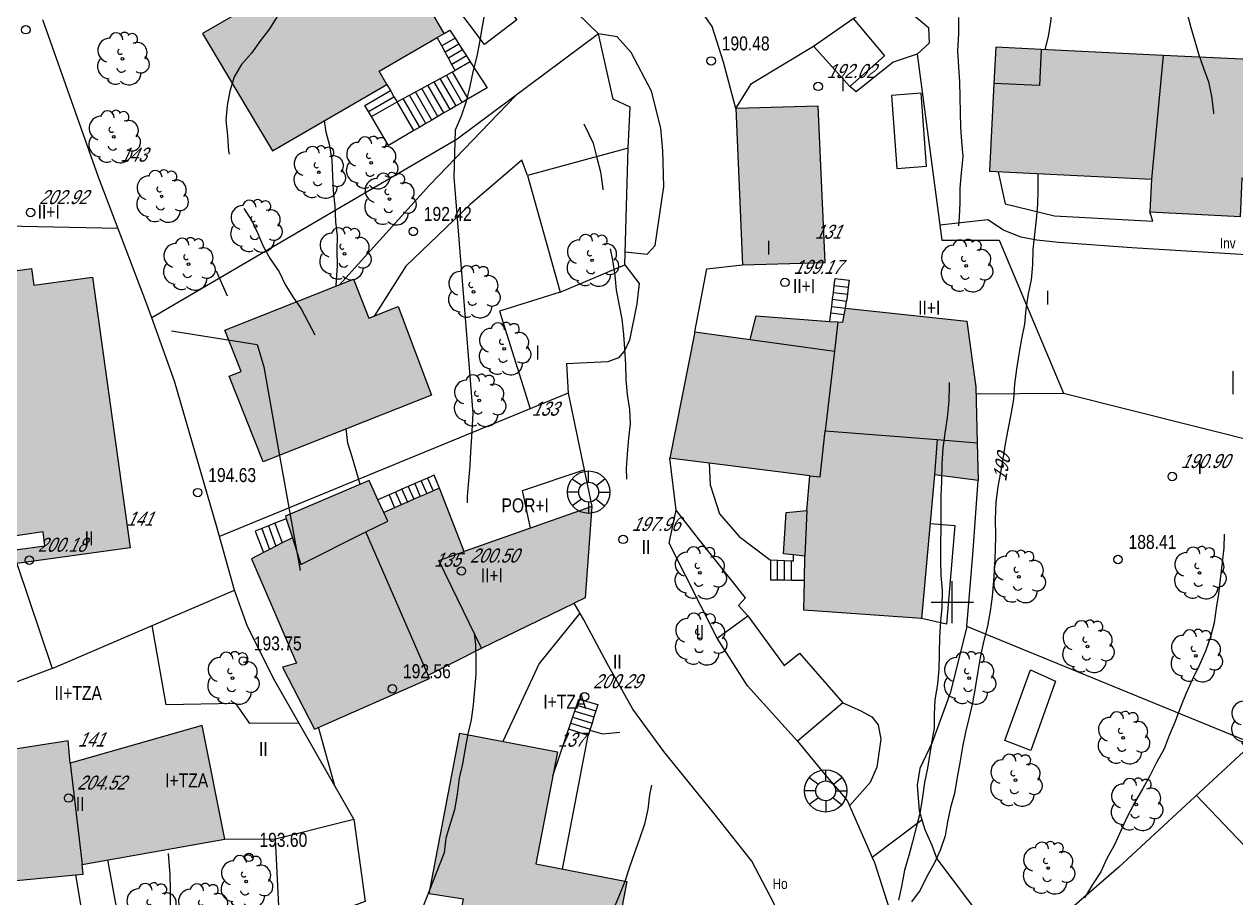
# Model space of a CAD drawing. Header units: metres. Extents: x 523256 to 524015, y 4669220 to 4669814.
# Drawn here: x 523333.8 to 523420.2, y 4669478.9 to 4669541.2 of the extents above; entities that cross this region are included whole.
import ezdxf
from ezdxf.enums import TextEntityAlignment as Align

# ---------------------------------------------------------------- set-up
doc = ezdxf.new("R2010")
doc.units = ezdxf.units.M
doc.header["$MEASUREMENT"] = 0
for name, color, linetype in [('031006 Cota terreno', 9, 'Continuous'), ('031007 Cota edificio', 7, 'Continuous'), ('032011 Curva cada 1 m', 40, 'Continuous'), ('032015 Curva cada 5 m', 34, 'Continuous'), ('033006 Texto cota terreno', 9, 'Continuous'), ('033007 Texto cota edificio', 9, 'Continuous'), ('033015 Texto curva maestra', 42, 'Continuous'), ('052001 Edificacion', 2, 'Continuous'), ('052004 Porche Tejavana', 7, 'Continuous'), ('052006 Division alturas', 9, 'Continuous'), ('052007 Medianera principal', 7, 'Continuous'), ('052016 Cobertizo', 7, 'Continuous'), ('052020 Edificacion alero', 2, 'Continuous'), ('052024 Horreo', 7, 'Continuous'), ('052027 Edificacion por pie_alero', 2, 'Continuous'), ('052028 Edificacion pie nuevo', 2, 'Continuous'), ('053000 Textos varios', 7, 'Continuous'), ('053006 Texto altura edificio', 7, 'Continuous'), ('053009 Texto altura edificio predominante', 7, 'Continuous'), ('063002 Texto portal', 7, 'Continuous'), ('072001 Borde aglomerado u hormigon', 7, 'Continuous'), ('072004 Bordillo Acera', 1, 'Continuous'), ('072013 Escaleras', 1, 'Continuous'), ('072027 Pavimento', 9, 'Continuous'), ('082001 Valla Alambrada', 7, 'ALAMBRADA'), ('082002 Muro Tapia', 6, 'Continuous'), ('082003 Puerta', 7, 'Continuous'), ('101001 Arbol', 3, 'Continuous'), ('102006 Seto', 3, 'SETO'), ('141001 Farola baculo', 7, 'Continuous'), ('990001 Sombreados', 7, 'Continuous'), ('992007 Cuadricula', 7, 'Continuous')]:
    doc.layers.add(name, color=color, linetype=linetype)
doc.styles.get("Standard").update_dxf_attribs({"font": 'arial.ttf'})
doc.linetypes.add('ALAMBRADA', pattern='A,3,[131,GEOGRAMA.SHX,S=0.5,R=0,X=0,Y=0],3', length=6)
doc.linetypes.add('SETO', pattern='A,0,-1.2,1,[135,GEOGRAMA.SHX,S=0.4,R=0,X=0.5,Y=-0.5],1', length=3.2)

# ---------------------------------------------------------------- blocks, each defined once
blk = doc.blocks.new('COTAP')
at = {"color": 0}
blk.add_circle((0, 0), 0.3, dxfattribs=at)
blk = doc.blocks.new('ARBOL')
at = {"color": 0}
blk.add_circle((0, 0), 0.0939, dxfattribs=at)
for centre, radius, start, end in [((-0.448, 1.368), 0.48, 359.28777, 173.60777), ((0.156, 1.551), 0.336, 23.15651, 160.46651), ((0.701, 1.409), 0.384, 301.57804, 139.32804), ((-0.902, 0.61), 0.852, 92.28, 254.58), ((1.05, 0.46), 0.708, 319.85562, 114.76562), ((-0.146, 0.514), 0.192, 119.14, 310.56), ((1.31, -0.398), 0.612, 235.52754, 62.02753), ((-0.89, -0.542), 0.888, 142.64, 266.54), ((-0.062, -0.614), 0.336, 189.64, 323.88), ((-0.482, -1.082), 0.72, 213.78, 295.32), ((0.478, -0.998), 0.852, 224.67, 0.24)]:
    blk.add_arc(centre, radius, start, end, dxfattribs=at)
blk = doc.blocks.new('FAROLAG')
at = {"color": 0}
for p, q in [((-1.169, 0.956), (-0.51, 0.49)), ((0, 0.71), (0, 1.51)), ((1.173, 0.95), (0.553, 0.446)), ((-0.71, 0), (-1.51, 0)), ((0.71, 0), (1.51, 0)), ((-1.173, -0.95), (-0.51, -0.48)), ((0, -0.71), (0, -1.51)), ((1.127, -1.005), (0.511, -0.493))]:
    blk.add_line(p, q, dxfattribs=at)
for radius in [1.51, 0.71]:
    blk.add_circle((0, 0), radius, dxfattribs=at)

msp = doc.modelspace()

# ---------------------------------------------------------------- hatches: boundary and pattern name
at = {"layer": '990001 Sombreados', "true_color": 0xafafaf}
for points in [[(523359.40849, 4669548.03038), (523358.62849, 4669547.57038), (523346.51849, 4669540.55038), (523347.63849, 4669538.68038), (523350.50849, 4669533.86038), (523351.50849, 4669532.18038), (523359.66849, 4669536.91038), (523359.10849, 4669537.87038), (523363.24849, 4669540.27038), (523363.74849, 4669540.56038), (523361.31849, 4669544.73038)], [(523406.34849, 4669539.42038), (523403.09849, 4669539.58038), (523402.96849, 4669537.00038), (523402.65849, 4669530.73038), (523414.21849, 4669530.16038), (523414.09849, 4669527.83038), (523420.54849, 4669527.51038), (523420.59849, 4669528.53038), (523420.67849, 4669530.27038), (523425.24849, 4669530.04038), (523427.93849, 4669529.91038), (523428.32849, 4669537.69038), (523425.45849, 4669537.83038), (523421.15849, 4669538.03038), (523421.19849, 4669538.69038), (523415.03849, 4669538.99038)], [(523385.02849, 4669524.05038), (523384.55849, 4669535.20038), (523390.43849, 4669535.37038), (523390.93849, 4669524.22038)], [(523330.28849, 4669504.31038), (523327.70849, 4669522.88038), (523334.31849, 4669523.80038), (523334.48849, 4669522.60038), (523338.66849, 4669523.18038), (523341.34849, 4669503.88038), (523333.27849, 4669502.76038), (523333.14849, 4669503.73038), (523335.26849, 4669504.03038), (523335.13849, 4669505.02038)], [(523362.85849, 4669514.77038), (523350.82849, 4669510.02038), (523348.41849, 4669516.11038), (523349.27849, 4669516.45038), (523348.10849, 4669519.41038), (523357.28849, 4669523.04038), (523358.38849, 4669520.25038), (523360.47849, 4669521.08038)], [(523390.93849, 4669512.22038), (523391.58849, 4669517.90038), (523391.82849, 4669519.99038), (523391.25849, 4669520.03038), (523386.00849, 4669520.43038), (523385.56849, 4669518.73038), (523381.63849, 4669519.28038), (523379.84849, 4669510.27038), (523380.37849, 4669510.21038), (523382.64849, 4669509.92038), (523389.83849, 4669509.02038), (523390.56849, 4669508.95038)], [(523390.93849, 4669512.22038), (523391.58849, 4669517.90038), (523391.82849, 4669519.99038), (523392.17849, 4669519.96038), (523392.28849, 4669520.49038), (523392.38849, 4669520.98038), (523401.03849, 4669520.04038), (523401.52849, 4669516.38038), (523401.66849, 4669515.36038), (523401.77849, 4669511.37038), (523398.92849, 4669511.60038)], [(523390.93849, 4669512.22038), (523398.92849, 4669511.60038), (523401.77849, 4669511.37038), (523401.84849, 4669508.68038), (523398.73849, 4669509.08038), (523397.80849, 4669498.85038), (523389.41849, 4669499.43038), (523389.45849, 4669501.58038), (523389.48849, 4669503.29038), (523388.63849, 4669503.38038), (523387.96849, 4669503.45038), (523388.13849, 4669506.40038), (523389.62849, 4669506.54038), (523389.83849, 4669509.02038), (523390.56849, 4669508.95038)], [(523373.01849, 4669499.94038), (523373.79849, 4669500.32038), (523374.28849, 4669506.83038), (523365.16849, 4669503.62038), (523363.41849, 4669508.14038), (523362.96849, 4669507.94038), (523362.50849, 4669507.74038), (523362.04849, 4669507.54038), (523361.58849, 4669507.34038), (523361.12849, 4669507.14038), (523360.67849, 4669506.94038), (523360.21849, 4669506.74038), (523359.43849, 4669506.40038), (523359.02849, 4669507.31038), (523358.39849, 4669508.68038), (523352.43849, 4669506.14038), (523352.48849, 4669505.96038), (523352.92849, 4669504.60038), (523352.19849, 4669504.23038), (523351.74849, 4669504.00038), (523351.29849, 4669503.77038), (523350.85849, 4669503.54038), (523350.00849, 4669503.10038), (523353.22849, 4669495.66038), (523352.20849, 4669495.38038), (523354.50849, 4669490.96038), (523362.70849, 4669494.56038), (523362.59849, 4669494.81038), (523366.40849, 4669496.73038)], [(523322.86849, 4669494.13038), (523330.07849, 4669494.88038), (523331.99849, 4669495.08038), (523332.07849, 4669493.87038), (523332.36849, 4669489.40038), (523336.92849, 4669490.11038), (523337.06849, 4669488.52038), (523346.48849, 4669491.22038), (523348.10849, 4669483.11038), (523337.93849, 4669481.30038), (523337.99849, 4669480.61038), (523337.44849, 4669480.56038), (523330.25849, 4669479.88038), (523326.43849, 4669479.33038), (523324.37849, 4669479.04038), (523323.87849, 4669482.07038), (523323.49849, 4669484.34038), (523323.50849, 4669484.88038), (523323.43849, 4669484.87038), (523322.84849, 4669494.13038)], [(523362.67849, 4669479.21038), (523364.87849, 4669490.67038), (523371.82849, 4669489.33038), (523370.28849, 4669481.34038), (523376.78849, 4669480.08038), (523374.65849, 4669469.09038), (523365.68849, 4669470.82038), (523366.23849, 4669473.67038), (523364.19849, 4669474.06038), (523365.11849, 4669478.82038)]]:
    msp.add_hatch(color=253, dxfattribs=at).paths.add_polyline_path(points, flags=0)

# ---------------------------------------------------------------- linework, layer by layer
at = {"layer": '032011 Curva cada 1 m'}
for points, elevation in [([(523353.77, 4669552.32), (523354.07, 4669551.85), (523354.48, 4669550.88), (523354.75, 4669549.85), (523355.13, 4669548.91), (523355.43, 4669547.93), (523355.36, 4669546.88), (523354.99, 4669545.89), (523354.5, 4669545), (523353.89, 4669544.09), (523353.15, 4669543.37), (523352.45, 4669542.57), (523351.84, 4669541.76), (523351.28, 4669540.89), (523350.64, 4669540.06), (523350, 4669539.16), (523349.3, 4669538.35), (523348.77, 4669537.46), (523348.47, 4669536.44), (523348.27, 4669535.42), (523348.18, 4669534.38), (523348.29, 4669533.27), (523348.36, 4669532.17), (523348.41, 4669531.95)], 193), ([(523366.66, 4669542.09), (523366.47, 4669541.06), (523366.26, 4669539.94), (523366.07, 4669538.94), (523365.79, 4669537.82), (523365.59, 4669536.8), (523365.32, 4669535.7), (523364.96, 4669534.65), (523364.53, 4669533.67), (523364.43, 4669530.32), (523365.79, 4669513.45), (523365.69, 4669511.8), (523365.64, 4669510.72), (523365.58, 4669509.72), (523365.48, 4669508.65), (523365.4, 4669507.55), (523365.4, 4669507.1)], 192), ([(523416.75, 4669541.97), (523417.01, 4669540.98), (523417.29, 4669540), (523417.58, 4669539.03), (523417.92, 4669538.08), (523418.27, 4669537.1), (523418.5, 4669536.08), (523418.64, 4669534.92), (523418.64, 4669534.82)], 188), ([(523400.45, 4669541.7), (523400.44, 4669540.52), (523400.38, 4669539.31), (523400.43, 4669538.16), (523400.51, 4669537.1), (523400.54, 4669536.01), (523400.56, 4669534.92), (523400.59, 4669533.87), (523400.65, 4669532.86), (523400.75, 4669531.78), (523400.63, 4669530.6), (523400.53, 4669529.52), (523400.53, 4669528.47), (523400.49, 4669527.47), (523400.45, 4669526.85)], 189), ([(523373.72, 4669534.11), (523374.38, 4669532.74), (523374.63, 4669531.68), (523374.91, 4669530.69), (523375.05, 4669529.68), (523375.07, 4669529.41)], 191), ([(523349.46, 4669528.07), (523350, 4669527.25), (523350.44, 4669526.35), (523350.84, 4669525.4), (523351.33, 4669524.49), (523351.97, 4669523.57), (523352.41, 4669522.65), (523352.95, 4669521.78), (523353.54, 4669520.93), (523354.53, 4669519.07)], 193), ([(523375.6, 4669525.19), (523375.75, 4669524.4), (523375.92, 4669523.3), (523376.03, 4669522.25), (523376.23, 4669521.17), (523376.42, 4669520.19), (523376.54, 4669519.09), (523376.61, 4669518.06), (523376.68, 4669516.94), (523376.72, 4669515.86), (523376.81, 4669514.81), (523376.97, 4669513.75), (523377.01, 4669512.73), (523376.89, 4669511.69), (523376.81, 4669510.56), (523376.74, 4669509.56), (523376.76, 4669508.77)], 191), ([(523347.49, 4669523.64), (523348.26, 4669521.86)], 194), ([(523344.3, 4669519.36), (523350.4, 4669518.37), (523350.88, 4669516.79), (523351.86, 4669511.24), (523353.48, 4669502.26)], 194), ([(523420.02, 4669516.47), (523420.02, 4669516.04), (523420, 4669514.88), (523420, 4669514.84)], 188), ([(523399.77, 4669515.67), (523399.77, 4669515.46), (523399.74, 4669514.34), (523399.64, 4669513.16), (523399.47, 4669512.06), (523399.32, 4669510.99), (523399.26, 4669509.86), (523399.22, 4669508.62), (523399.17, 4669507.57), (523399.17, 4669506.48), (523399.18, 4669505.35), (523399.16, 4669504.14), (523399.15, 4669502.93), (523399.19, 4669501.91), (523399.27, 4669500.83), (523399.26, 4669499.62), (523399.16, 4669498.62), (523399.08, 4669497.5), (523399.06, 4669496.35), (523399.04, 4669495.22), (523398.95, 4669494.19), (523398.76, 4669493.02), (523398.71, 4669492.02), (523398.7, 4669491.02), (523398.56, 4669490.27), (523398.22, 4669488.17), (523398.02, 4669487.15), (523397.85, 4669485.97), (523397.68, 4669484.95), (523397.41, 4669483.93), (523397.15, 4669482.91), (523396.9, 4669481.94), (523396.6, 4669480.9), (523396.38, 4669479.74), (523396.15, 4669478.75)], 189), ([(523419.4, 4669504.85), (523419.37, 4669503.87), (523419.25, 4669502.84), (523419.1, 4669501.64), (523418.98, 4669500.59), (523418.83, 4669499.58), (523418.67, 4669498.53), (523418.41, 4669497.53), (523418.06, 4669496.51), (523417.63, 4669495.54), (523417.12, 4669494.48), (523416.68, 4669493.53), (523416.27, 4669492.52), (523415.89, 4669491.5), (523415.47, 4669490.49), (523415.11, 4669489.55), (523414.57, 4669488.58), (523414.09, 4669487.62), (523413.6, 4669486.71), (523412.99, 4669485.71), (523412.48, 4669484.69), (523411.99, 4669483.66), (523411.58, 4669482.71), (523411.03, 4669481.73), (523410.59, 4669480.78), (523410, 4669479.87), (523409.43, 4669478.93)], 188), ([(523365.89, 4669497.82), (523365.99, 4669496.97), (523366.01, 4669495.86), (523366.01, 4669494.84), (523365.92, 4669493.79), (523365.83, 4669492.69), (523365.68, 4669491.62), (523365.44, 4669490.62), (523365.26, 4669489.58), (523365.05, 4669488.48), (523364.82, 4669487.45), (523364.67, 4669486.31), (523364.5, 4669485.2), (523364.17, 4669484.19), (523363.88, 4669483.17), (523363.76, 4669482.14), (523361.87, 4669477.36)], 192), ([(523378.54, 4669486.97), (523378.41, 4669486.26), (523378.28, 4669485.24), (523378.04, 4669484.17), (523377.68, 4669483.13), (523377.33, 4669482.13), (523376.98, 4669481.12), (523376.64, 4669480.1), (523376.24, 4669479.1), (523375.83, 4669478.11), (523375.37, 4669477.12), (523374.76, 4669476.24), (523374.12, 4669475.4), (523373.53, 4669474.55), (523372.99, 4669473.69), (523372.25, 4669472.86), (523371.48, 4669472.21), (523368.16, 4669469.53)], 191), ([(523344.07, 4669482.08), (523344.19, 4669480.58), (523344.2, 4669479.47), (523344.2, 4669478.41), (523344.19, 4669477.38), (523344.13, 4669476.36), (523344.03, 4669475.26), (523343.92, 4669474.26), (523343.85, 4669473.16), (523343.76, 4669472), (523343.69, 4669470.95), (523343.57, 4669469.93), (523343.43, 4669468.75), (523343.34, 4669467.71), (523343.27, 4669466.64), (523343.17, 4669465.63), (523343.06, 4669464.61), (523343.02, 4669463.51), (523342.22, 4669458.15)], 194)]:
    msp.add_lwpolyline(points, dxfattribs=dict(at, elevation=elevation))
at = {"layer": '032015 Curva cada 5 m'}
for points, elevation in [([(523407.68849, 4669546.76038), (523407.50849, 4669545.66038), (523407.30849, 4669544.56038), (523407.18849, 4669543.50038), (523407.08849, 4669542.38038), (523406.99849, 4669541.38038), (523406.82849, 4669540.34038), (523406.58849, 4669539.41038)], 190), ([(523356.05849, 4669522.56038), (523356.07849, 4669522.96038), (523356.13849, 4669523.98038), (523356.12849, 4669525.05038), (523356.13849, 4669526.13038), (523356.01849, 4669527.13038), (523355.96849, 4669528.24038), (523355.84849, 4669529.34038), (523355.79849, 4669530.38038), (523355.76849, 4669531.52038), (523355.59849, 4669532.54038), (523355.32849, 4669533.51038), (523355.20849, 4669534.32038)], 195), ([(523406.09849, 4669530.56038), (523406.09849, 4669530.45038), (523406.08849, 4669529.35038), (523406.07849, 4669528.35038), (523405.97849, 4669527.30038), (523405.85849, 4669526.23038), (523405.74849, 4669525.15038), (523405.72849, 4669524.05038), (523405.61849, 4669522.98038), (523405.40849, 4669521.99038), (523405.24849, 4669520.91038), (523405.14849, 4669519.83038), (523404.92849, 4669518.79038), (523404.74849, 4669517.69038), (523404.58849, 4669516.62038), (523404.43849, 4669515.55038), (523404.36849, 4669514.46038), (523404.17849, 4669513.39038), (523403.95849, 4669512.29038), (523403.75849, 4669511.30038), (523403.60849, 4669510.23038), (523403.43849, 4669509.25038), (523403.23849, 4669508.26038), (523403.09849, 4669507.13038), (523403.05849, 4669505.91038), (523403.06849, 4669504.77038), (523403.04849, 4669503.75038), (523403.01849, 4669502.59038), (523402.94849, 4669501.53038), (523402.84849, 4669500.40038), (523402.70849, 4669499.37038), (523402.50849, 4669498.30038), (523402.22849, 4669497.18038), (523401.98849, 4669496.07038), (523401.81849, 4669495.06038), (523401.63849, 4669493.91038), (523401.43849, 4669492.83038), (523401.19849, 4669491.81038), (523400.93849, 4669490.73038), (523400.72849, 4669489.69038), (523400.52849, 4669488.54038), (523400.34849, 4669487.54038), (523400.14849, 4669486.37038), (523399.87849, 4669485.37038), (523399.65849, 4669484.35038), (523399.47849, 4669483.35038), (523399.15849, 4669482.37038), (523398.72849, 4669481.42038), (523398.16849, 4669480.40038), (523397.69849, 4669479.47038), (523397.08849, 4669478.63038)], 190), ([(523357.74849, 4669508.40038), (523357.47849, 4669509.39038), (523357.17849, 4669510.37038), (523356.86849, 4669511.34038), (523356.75849, 4669512.36038)], 195), ([(523355.95849, 4669486.92038), (523354.79849, 4669491.09038)], 195)]:
    msp.add_lwpolyline(points, dxfattribs=dict(at, elevation=elevation))
at = {"layer": '052001 Edificacion', "flags": 128}
for points in [[(523384.55849, 4669535.20038), (523385.02849, 4669524.05038)], [(523381.63849, 4669519.28038), (523379.84849, 4669510.27038)]]:
    msp.add_lwpolyline(points, dxfattribs=at)
at = {"layer": '052004 Porche Tejavana', "flags": 128}
msp.add_lwpolyline([(523366.69849, 4669544.50038), (523368.93849, 4669541.53038), (523366.61849, 4669539.78038), (523364.37849, 4669542.76038), (523366.69849, 4669544.50038)], dxfattribs=at)
at = {"layer": '052006 Division alturas', "flags": 128}
for points in [[(523406.34849, 4669539.42038), (523406.21849, 4669536.84038), (523402.96849, 4669537.00038)], [(523415.03849, 4669538.99038), (523414.21849, 4669530.16038)], [(523385.56849, 4669518.73038), (523391.58849, 4669517.90038)], [(523398.92849, 4669511.60038), (523398.73849, 4669509.08038)], [(523358.16849, 4669505.01038), (523359.72849, 4669505.78038), (523359.43849, 4669506.40038)], [(523389.62849, 4669506.54038), (523389.48849, 4669503.29038)], [(523352.92849, 4669504.60038), (523353.52849, 4669502.70038), (523358.16849, 4669505.01038)], [(523362.59849, 4669494.81038), (523358.16849, 4669505.01038)], [(523366.40849, 4669496.73038), (523363.36849, 4669502.98038), (523365.16849, 4669503.62038)], [(523337.06849, 4669488.52038), (523337.93849, 4669481.30038)]]:
    msp.add_lwpolyline(points, dxfattribs=at)
at = {"layer": '052007 Medianera principal', "flags": 128}
for points in [[(523391.82849, 4669519.99038), (523391.58849, 4669517.90038), (523390.93849, 4669512.22038)], [(523389.83849, 4669509.02038), (523390.56849, 4669508.95038), (523390.93849, 4669512.22038)], [(523390.93849, 4669512.22038), (523398.92849, 4669511.60038), (523401.77849, 4669511.37038)]]:
    msp.add_lwpolyline(points, dxfattribs=at)
at = {"layer": '052016 Cobertizo', "flags": 128}
for points in [[(523392.92849, 4669541.63038), (523395.16849, 4669538.96038), (523392.67849, 4669536.78038), (523390.10849, 4669539.66038), (523392.92849, 4669541.63038)], [(523395.66849, 4669536.14038), (523396.04849, 4669530.94038), (523398.14849, 4669531.09038), (523397.76849, 4669536.29038), (523395.66849, 4669536.14038)], [(523376.63849, 4669524.06038), (523376.88849, 4669532.37038), (523369.68849, 4669530.42038), (523372.01849, 4669522.10038), (523376.63849, 4669524.06038)], [(523369.89849, 4669505.29038), (523369.34849, 4669507.96038), (523373.73849, 4669509.45038), (523374.28849, 4669506.83038)], [(523333.27849, 4669502.76038), (523335.79849, 4669495.27038), (523332.07849, 4669493.87038)], [(523383.21849, 4669497.45038), (523385.41849, 4669499.04038), (523387.99849, 4669495.50038), (523389.09849, 4669496.38038), (523392.18849, 4669492.82038), (523388.94849, 4669490.10038), (523385.37849, 4669494.03038), (523383.21849, 4669497.45038)], [(523352.05849, 4669476.42038), (523351.70849, 4669483.14038), (523357.31849, 4669484.54038), (523358.10849, 4669478.66038), (523352.05849, 4669476.42038)], [(523337.44849, 4669480.56038), (523338.37849, 4669475.05038), (523323.54849, 4669470.75038)]]:
    msp.add_lwpolyline(points, dxfattribs=at)
at = {"layer": '052020 Edificacion alero', "flags": 128}
for points in [[(523330.28849, 4669504.31038), (523327.70849, 4669522.88038), (523334.31849, 4669523.80038), (523334.48849, 4669522.60038), (523338.66849, 4669523.18038), (523341.34849, 4669503.88038), (523333.27849, 4669502.76038), (523333.14849, 4669503.73038), (523335.26849, 4669504.03038), (523335.13849, 4669505.02038), (523330.28849, 4669504.31038)], [(523362.85849, 4669514.77038), (523350.82849, 4669510.02038), (523348.41849, 4669516.11038), (523349.27849, 4669516.45038), (523348.10849, 4669519.41038), (523357.28849, 4669523.04038), (523358.38849, 4669520.25038), (523360.47849, 4669521.08038), (523362.85849, 4669514.77038)]]:
    msp.add_lwpolyline(points, dxfattribs=at)
at = {"layer": '052024 Horreo', "flags": 128}
msp.add_lwpolyline([(523407.35849, 4669494.38038), (523405.60849, 4669489.42038), (523403.74849, 4669490.14038), (523405.56849, 4669495.17038), (523407.35849, 4669494.38038)], dxfattribs=at)
at = {"layer": '052027 Edificacion por pie_alero', "flags": 128}
for points in [[(523359.40849, 4669548.03038), (523358.62849, 4669547.57038), (523346.51849, 4669540.55038), (523347.63849, 4669538.68038), (523350.50849, 4669533.86038), (523351.50849, 4669532.18038), (523359.66849, 4669536.91038), (523359.10849, 4669537.87038), (523363.24849, 4669540.27038), (523363.74849, 4669540.56038), (523361.31849, 4669544.73038), (523359.40849, 4669548.03038)], [(523406.34849, 4669539.42038), (523403.09849, 4669539.58038), (523402.96849, 4669537.00038), (523402.65849, 4669530.73038), (523414.21849, 4669530.16038), (523414.09849, 4669527.83038), (523420.54849, 4669527.51038), (523420.59849, 4669528.53038), (523420.67849, 4669530.27038), (523425.24849, 4669530.04038), (523427.93849, 4669529.91038), (523428.32849, 4669537.69038), (523425.45849, 4669537.83038), (523421.15849, 4669538.03038), (523421.19849, 4669538.69038), (523415.03849, 4669538.99038), (523406.34849, 4669539.42038)], [(523385.02849, 4669524.05038), (523390.93849, 4669524.22038), (523390.43849, 4669535.37038), (523384.55849, 4669535.20038)], [(523381.63849, 4669519.28038), (523385.56849, 4669518.73038), (523386.00849, 4669520.43038), (523391.25849, 4669520.03038), (523391.82849, 4669519.99038)], [(523391.82849, 4669519.99038), (523392.17849, 4669519.96038), (523392.28849, 4669520.49038), (523392.38849, 4669520.98038), (523401.03849, 4669520.04038), (523401.52849, 4669516.38038), (523401.66849, 4669515.36038), (523401.77849, 4669511.37038)], [(523401.77849, 4669511.37038), (523401.84849, 4669508.68038), (523398.73849, 4669509.08038), (523397.80849, 4669498.85038), (523389.41849, 4669499.43038), (523389.45849, 4669501.58038), (523389.48849, 4669503.29038), (523388.63849, 4669503.38038), (523387.96849, 4669503.45038), (523388.13849, 4669506.40038), (523389.62849, 4669506.54038), (523389.83849, 4669509.02038)], [(523389.83849, 4669509.02038), (523382.64849, 4669509.92038), (523380.37849, 4669510.21038), (523379.84849, 4669510.27038)], [(523374.28849, 4669506.83038), (523365.16849, 4669503.62038), (523363.41849, 4669508.14038), (523362.96849, 4669507.94038), (523362.50849, 4669507.74038), (523362.04849, 4669507.54038), (523361.58849, 4669507.34038), (523361.12849, 4669507.14038), (523360.67849, 4669506.94038), (523360.21849, 4669506.74038), (523359.43849, 4669506.40038), (523359.02849, 4669507.31038), (523358.39849, 4669508.68038), (523352.43849, 4669506.14038), (523352.48849, 4669505.96038), (523352.92849, 4669504.60038), (523352.19849, 4669504.23038), (523351.74849, 4669504.00038), (523351.29849, 4669503.77038), (523350.85849, 4669503.54038), (523350.00849, 4669503.10038), (523353.22849, 4669495.66038), (523352.20849, 4669495.38038), (523354.50849, 4669490.96038), (523362.70849, 4669494.56038), (523362.59849, 4669494.81038), (523366.40849, 4669496.73038), (523373.01849, 4669499.94038)], [(523324.37849, 4669479.04038), (523326.43849, 4669479.33038), (523330.25849, 4669479.88038), (523337.44849, 4669480.56038), (523337.99849, 4669480.61038), (523337.93849, 4669481.30038), (523348.10849, 4669483.11038), (523346.48849, 4669491.22038), (523337.06849, 4669488.52038), (523336.92849, 4669490.11038), (523332.36849, 4669489.40038), (523332.07849, 4669493.87038), (523331.99849, 4669495.08038), (523330.07849, 4669494.88038), (523322.86849, 4669494.13038)], [(523362.67849, 4669479.21038), (523364.87849, 4669490.67038), (523371.82849, 4669489.33038), (523370.28849, 4669481.34038), (523376.78849, 4669480.08038), (523374.65849, 4669469.09038), (523365.68849, 4669470.82038), (523366.23849, 4669473.67038), (523364.19849, 4669474.06038), (523365.11849, 4669478.82038), (523362.67849, 4669479.21038)]]:
    msp.add_lwpolyline(points, dxfattribs=at)
at = {"layer": '052028 Edificacion pie nuevo', "flags": 128}
msp.add_lwpolyline([(523374.28849, 4669506.83038), (523373.79849, 4669500.32038), (523373.01849, 4669499.94038)], dxfattribs=at)
at = {"layer": '072001 Borde aglomerado u hormigon', "flags": 128}
for points in [[(523384.55849, 4669535.20038), (523383.66849, 4669538.51038), (523382.86849, 4669541.06038), (523381.75849, 4669542.64038), (523381.31246, 4669543.07445)], [(523376.66849, 4669524.98038), (523378.23849, 4669524.81038), (523378.79849, 4669525.45038), (523379.42849, 4669529.65038), (523379.34849, 4669532.19038), (523379.19849, 4669533.80038), (523378.53849, 4669536.45038), (523377.09849, 4669539.20038), (523376.08849, 4669540.31038), (523374.76849, 4669540.54038)]]:
    msp.add_lwpolyline(points, dxfattribs=at)
at = {"layer": '072004 Bordillo Acera', "flags": 128}
msp.add_lwpolyline([(523382.64849, 4669509.92038), (523382.72849, 4669508.38038), (523383.39849, 4669506.31038), (523384.79849, 4669504.70038), (523387.02849, 4669502.99038)], dxfattribs=at)
at = {"layer": '072013 Escaleras', "flags": 128}
for points in [[(523363.57849, 4669539.67038), (523363.24849, 4669540.27038)], [(523364.52849, 4669540.22038), (523363.57849, 4669539.67038)], [(523363.74849, 4669540.56038), (523364.15849, 4669540.80038), (523364.52849, 4669540.22038)], [(523364.52849, 4669540.22038), (523364.79849, 4669539.80038)], [(523363.81849, 4669539.23038), (523363.57849, 4669539.67038)], [(523364.79849, 4669539.80038), (523363.81849, 4669539.23038)], [(523364.05849, 4669538.79038), (523363.81849, 4669539.23038)], [(523365.06849, 4669539.38038), (523364.05849, 4669538.79038)], [(523364.79849, 4669539.80038), (523365.06849, 4669539.38038)], [(523365.06849, 4669539.38038), (523365.33849, 4669538.96038)], [(523364.29849, 4669538.35038), (523364.05849, 4669538.79038)], [(523365.33849, 4669538.96038), (523364.29849, 4669538.35038)], [(523364.53849, 4669537.92038), (523364.29849, 4669538.35038)], [(523365.60849, 4669538.54038), (523364.53849, 4669537.92038)], [(523365.33849, 4669538.96038), (523365.60849, 4669538.54038)], [(523365.60849, 4669538.54038), (523366.80849, 4669536.67038), (523365.46849, 4669535.89038)], [(523363.46849, 4669537.34038), (523363.90849, 4669537.58038)], [(523363.90849, 4669537.58038), (523364.34849, 4669537.82038)], [(523365.03849, 4669535.64038), (523363.90849, 4669537.58038)], [(523364.34849, 4669537.82038), (523364.53849, 4669537.92038)], [(523365.46849, 4669535.89038), (523364.34849, 4669537.82038)], [(523359.66849, 4669536.91038), (523359.91849, 4669536.48038)], [(523361.70849, 4669536.40038), (523362.14849, 4669536.64038)], [(523362.14849, 4669536.64038), (523362.58849, 4669536.87038)], [(523363.30849, 4669534.63038), (523362.14849, 4669536.64038)], [(523362.58849, 4669536.87038), (523363.02849, 4669537.11038)], [(523363.73849, 4669534.89038), (523362.58849, 4669536.87038)], [(523363.02849, 4669537.11038), (523363.46849, 4669537.34038)], [(523364.16849, 4669535.14038), (523363.02849, 4669537.11038)], [(523364.60849, 4669535.39038), (523363.46849, 4669537.34038)], [(523358.34849, 4669534.99038), (523358.08849, 4669535.42038), (523359.91849, 4669536.48038)], [(523358.34849, 4669534.99038), (523360.16849, 4669536.05038)], [(523358.55849, 4669534.63038), (523360.38849, 4669535.69038)], [(523359.91849, 4669536.48038), (523360.16849, 4669536.05038)], [(523360.16849, 4669536.05038), (523360.38849, 4669535.69038)], [(523360.38849, 4669535.69038), (523360.82849, 4669535.93038)], [(523361.57849, 4669533.63038), (523360.38849, 4669535.69038)], [(523360.82849, 4669535.93038), (523361.26849, 4669536.16038)], [(523362.00849, 4669533.88038), (523360.82849, 4669535.93038)], [(523361.26849, 4669536.16038), (523361.70849, 4669536.40038)], [(523362.44849, 4669534.13038), (523361.26849, 4669536.16038)], [(523362.87849, 4669534.38038), (523361.70849, 4669536.40038)], [(523365.46849, 4669535.89038), (523365.03849, 4669535.64038)], [(523358.55849, 4669534.63038), (523358.34849, 4669534.99038)], [(523363.73849, 4669534.89038), (523363.30849, 4669534.63038)], [(523364.16849, 4669535.14038), (523363.73849, 4669534.89038)], [(523364.60849, 4669535.39038), (523364.16849, 4669535.14038)], [(523365.03849, 4669535.64038), (523364.60849, 4669535.39038)], [(523361.57849, 4669533.63038), (523359.77849, 4669532.58038), (523358.55849, 4669534.63038)], [(523362.44849, 4669534.13038), (523362.00849, 4669533.88038)], [(523362.87849, 4669534.38038), (523362.44849, 4669534.13038)], [(523363.30849, 4669534.63038), (523362.87849, 4669534.38038)], [(523362.00849, 4669533.88038), (523361.57849, 4669533.63038)], [(523391.57849, 4669522.59038), (523391.64849, 4669523.09038), (523392.63849, 4669522.96038), (523392.57849, 4669522.47038)], [(523391.45849, 4669521.60038), (523391.51849, 4669522.09038)], [(523391.51849, 4669522.09038), (523391.57849, 4669522.59038)], [(523391.51849, 4669522.09038), (523392.51849, 4669521.97038)], [(523391.57849, 4669522.59038), (523392.57849, 4669522.47038)], [(523392.51849, 4669521.97038), (523392.44849, 4669521.47038)], [(523392.57849, 4669522.47038), (523392.51849, 4669521.97038)], [(523391.32849, 4669520.61038), (523391.39849, 4669521.10038)], [(523391.39849, 4669521.10038), (523391.45849, 4669521.60038)], [(523391.39849, 4669521.10038), (523392.38849, 4669520.98038), (523392.44849, 4669521.47038)], [(523391.45849, 4669521.60038), (523392.44849, 4669521.47038)], [(523391.25849, 4669520.03038), (523391.32849, 4669520.61038)], [(523392.28849, 4669520.49038), (523391.32849, 4669520.61038)], [(523363.41849, 4669508.14038), (523363.02849, 4669509.06038), (523362.56849, 4669508.86038)], [(523360.72849, 4669508.06038), (523360.27849, 4669507.86038)], [(523361.18849, 4669508.26038), (523360.72849, 4669508.06038)], [(523360.72849, 4669508.06038), (523361.12849, 4669507.14038)], [(523361.64849, 4669508.46038), (523361.18849, 4669508.26038)], [(523361.18849, 4669508.26038), (523361.58849, 4669507.34038)], [(523362.10849, 4669508.66038), (523361.64849, 4669508.46038)], [(523361.64849, 4669508.46038), (523362.04849, 4669507.54038)], [(523362.56849, 4669508.86038), (523362.10849, 4669508.66038)], [(523362.10849, 4669508.66038), (523362.50849, 4669507.74038)], [(523362.56849, 4669508.86038), (523362.96849, 4669507.94038)], [(523359.81849, 4669507.66038), (523359.02849, 4669507.31038)], [(523360.27849, 4669507.86038), (523359.81849, 4669507.66038)], [(523359.81849, 4669507.66038), (523360.21849, 4669506.74038)], [(523360.27849, 4669507.86038), (523360.67849, 4669506.94038)], [(523351.20849, 4669505.45038), (523350.73849, 4669505.26038)], [(523351.66849, 4669505.63038), (523351.20849, 4669505.45038)], [(523351.20849, 4669505.45038), (523351.74849, 4669504.00038)], [(523352.48849, 4669505.96038), (523351.66849, 4669505.63038)], [(523351.66849, 4669505.63038), (523352.19849, 4669504.23038)], [(523350.73849, 4669505.26038), (523350.27849, 4669505.08038), (523350.85849, 4669503.54038)], [(523350.73849, 4669505.26038), (523351.29849, 4669503.77038)], [(523387.52849, 4669502.97038), (523387.02849, 4669502.99038), (523387.03849, 4669501.59038), (523387.53849, 4669501.59038)], [(523387.53849, 4669501.59038), (523387.52849, 4669502.97038)], [(523388.02849, 4669502.96038), (523387.52849, 4669502.97038)], [(523388.03849, 4669501.59038), (523388.02849, 4669502.96038)], [(523388.52849, 4669502.94038), (523388.02849, 4669502.96038)], [(523388.63849, 4669503.38038), (523388.63849, 4669502.93038), (523388.52849, 4669502.94038)], [(523388.53849, 4669501.58038), (523388.52849, 4669502.94038)], [(523387.53849, 4669501.59038), (523388.03849, 4669501.59038)], [(523388.03849, 4669501.59038), (523388.53849, 4669501.58038)], [(523388.53849, 4669501.58038), (523389.45849, 4669501.58038)], [(523373.21849, 4669492.66038), (523374.57849, 4669492.26038)], [(523373.35849, 4669493.08038), (523374.71849, 4669492.70038), (523374.57849, 4669492.26038)], [(523372.92849, 4669491.81038), (523374.29849, 4669491.38038)], [(523373.06849, 4669492.23038), (523374.43849, 4669491.82038)], [(523374.43849, 4669491.82038), (523374.29849, 4669491.38038)], [(523374.57849, 4669492.26038), (523374.43849, 4669491.82038)], [(523374.15849, 4669490.94038), (523374.01849, 4669490.50038), (523372.63849, 4669490.96038)], [(523372.77849, 4669491.38038), (523374.15849, 4669490.94038)], [(523374.29849, 4669491.38038), (523374.15849, 4669490.94038)]]:
    msp.add_lwpolyline(points, dxfattribs=at)
at = {"layer": '072027 Pavimento', "flags": 128}
for points in [[(523356.27849, 4669522.64038), (523362.69849, 4669529.73038), (523368.86849, 4669536.14038)], [(523369.68849, 4669530.42038), (523369.29849, 4669531.52038), (523365.60849, 4669528.37038), (523361.02849, 4669523.97038), (523358.75849, 4669520.40038)], [(523403.25849, 4669530.70038), (523403.75849, 4669528.42038), (523407.29849, 4669527.55038), (523414.29849, 4669527.18038), (523414.09849, 4669527.83038)], [(523431.65849, 4669523.95038), (523422.14849, 4669524.70038), (523412.80849, 4669525.28038), (523407.58849, 4669525.65038), (523406.01849, 4669525.83038), (523404.88849, 4669526.04038), (523403.65849, 4669526.53038), (523402.53849, 4669527.26038), (523399.11849, 4669526.88038)], [(523401.67849, 4669514.86038), (523407.93849, 4669514.91038)], [(523385.41849, 4669499.04038), (523384.73849, 4669499.76038), (523385.24849, 4669500.32038), (523381.89849, 4669504.53038), (523380.29849, 4669506.57038)], [(523398.42849, 4669505.62038), (523400.18849, 4669505.47038), (523399.58849, 4669498.43038), (523397.80849, 4669498.85038)], [(523392.18849, 4669492.82038), (523393.41849, 4669492.29038), (523394.25849, 4669491.83038), (523394.71849, 4669491.26038), (523394.89849, 4669490.25038), (523394.61849, 4669488.24038), (523394.14849, 4669487.16038), (523392.65849, 4669485.49038)], [(523374.13849, 4669490.87038), (523375.03849, 4669490.63038), (523376.28849, 4669490.73038)], [(523372.18849, 4669480.97038), (523374.01849, 4669490.50038)], [(523397.83849, 4669484.49038), (523394.28849, 4669481.81038)]]:
    msp.add_lwpolyline(points, dxfattribs=at)
at = {"layer": '082001 Valla Alambrada', "flags": 128}
for points in [[(523397.48849, 4669539.07038), (523399.25849, 4669525.81038), (523403.33849, 4669525.83038), (523407.93849, 4669514.91038), (523427.43849, 4669510.02038)], [(523372.01849, 4669522.10038), (523367.70849, 4669520.76038), (523369.88849, 4669513.79038)], [(523401.03849, 4669498.26038), (523401.46849, 4669503.37038), (523401.84849, 4669508.68038)], [(523401.03849, 4669498.26038), (523399.87849, 4669493.58038), (523398.55849, 4669489.99038), (523397.67849, 4669488.15038), (523397.49849, 4669486.95038), (523397.63849, 4669485.12038), (523398.04849, 4669483.80038), (523398.53849, 4669482.69038), (523398.89849, 4669481.70038), (523404.28849, 4669474.55038)], [(523421.40849, 4669489.94038), (523401.03849, 4669498.26038)], [(523417.40849, 4669486.23038), (523442.76849, 4669459.65038)], [(523348.10849, 4669483.11038), (523351.70849, 4669483.14038)], [(523341.38813, 4669472.66237), (523339.76849, 4669481.63038)]]:
    msp.add_lwpolyline(points, dxfattribs=at)
at = {"layer": '082002 Muro Tapia', "flags": 128}
for points in [[(523366.18849, 4669547.85038), (523367.05849, 4669548.02038), (523374.76849, 4669540.54038), (523364.66849, 4669533.01038), (523342.89867, 4669520.27049)], [(523392.92849, 4669541.63038), (523395.13849, 4669543.09038), (523396.33849, 4669542.62038), (523398.29849, 4669540.98038), (523398.33849, 4669539.87038), (523397.48849, 4669539.07038), (523395.78849, 4669538.51038), (523393.13849, 4669536.40038), (523392.67849, 4669536.78038)], [(523342.89867, 4669520.27049), (523342.47849, 4669521.44038), (523339.08849, 4669530.32038), (523335.12849, 4669541.54038)], [(523384.55849, 4669535.20038), (523385.66849, 4669536.98038)], [(523376.88849, 4669532.37038), (523377.00849, 4669535.31038), (523375.80849, 4669535.87038)], [(523340.48849, 4669526.64038), (523325.58849, 4669526.96038)], [(523442.36849, 4669526.51038), (523442.33849, 4669525.83038), (523441.93849, 4669515.69038), (523437.54849, 4669508.13038), (523434.70849, 4669503.88038), (523431.10849, 4669499.61038), (523427.18849, 4669495.28038), (523421.75849, 4669490.26038), (523411.86849, 4669481.10038), (523399.57849, 4669470.47038)], [(523376.63849, 4669524.06038), (523377.65849, 4669522.74038), (523377.48849, 4669521.29038), (523376.96849, 4669518.69038), (523376.61849, 4669517.92038), (523376.19849, 4669517.42038), (523375.41849, 4669517.14038), (523372.47849, 4669517.00038), (523372.58849, 4669514.90038), (523347.72106, 4669504.68144)], [(523381.63849, 4669519.28038), (523382.47849, 4669523.78038)], [(523347.72106, 4669504.68144), (523347.50849, 4669505.44038), (523344.51849, 4669515.76038), (523342.89867, 4669520.27049)], [(523383.21849, 4669497.45038), (523379.79849, 4669504.22038), (523380.29849, 4669506.57038)], [(523348.78849, 4669500.87038), (523347.72106, 4669504.68144)], [(523335.79849, 4669495.27038), (523348.78849, 4669500.87038)], [(523357.31849, 4669484.54038), (523351.66849, 4669494.40038), (523349.72849, 4669498.26038), (523348.78849, 4669500.87038)], [(523373.70849, 4669498.74038), (523373.01849, 4669499.94038)], [(523373.42849, 4669499.22038), (523370.53849, 4669495.64038), (523367.93849, 4669490.08038)], [(523388.58849, 4669467.17038), (523388.53849, 4669471.09038), (523388.50849, 4669473.00038), (523388.40849, 4669474.26038), (523388.23849, 4669475.40038), (523387.99849, 4669476.31038), (523387.68849, 4669477.34038), (523387.28849, 4669478.49038), (523385.70849, 4669481.53038), (523382.99849, 4669484.96038), (523379.41849, 4669489.36038), (523377.19849, 4669492.37038), (523375.36849, 4669495.63038)], [(523371.49849, 4669487.63038), (523373.35849, 4669493.08038)], [(523388.94849, 4669490.10038), (523390.93849, 4669487.69038), (523392.36849, 4669486.00038)], [(523394.28849, 4669481.81038), (523394.44849, 4669481.44038), (523395.70849, 4669477.49038)]]:
    msp.add_lwpolyline(points, dxfattribs=at)
at = {"layer": '082003 Puerta', "flags": 128}
for points in [[(523375.80849, 4669535.87038), (523374.76849, 4669540.54038)], [(523385.66849, 4669536.98038), (523390.10849, 4669539.66038)], [(523382.47849, 4669523.78038), (523385.02849, 4669524.05038)], [(523372.58849, 4669514.90038), (523373.73849, 4669509.45038)], [(523380.29849, 4669506.57038), (523379.84849, 4669510.27038)], [(523375.36849, 4669495.63038), (523373.70849, 4669498.74038)], [(523392.36849, 4669486.00038), (523392.51849, 4669485.82038), (523393.89849, 4669482.69038), (523394.28849, 4669481.81038)]]:
    msp.add_lwpolyline(points, dxfattribs=at)
at = {"layer": '102006 Seto', "flags": 128}
msp.add_lwpolyline([(523353.38849, 4669491.39038), (523349.88849, 4669491.36038), (523348.88849, 4669492.78038), (523343.91849, 4669492.69038), (523342.92849, 4669498.34038)], dxfattribs=at)
at = {"layer": '992007 Cuadricula'}
for points in [[(523400, 4669498.5), (523400, 4669501.5)], [(523398.5, 4669500), (523401.5, 4669500)]]:
    msp.add_lwpolyline(points, dxfattribs=at)

# ---------------------------------------------------------------- block references
at = {"layer": '031006 Cota terreno'}
for p in [(523382.8, 4669538.6, 190.49), (523361.55, 4669526.44, 192.42), (523346.17, 4669507.82, 194.63), (523411.82, 4669503.05, 188.41), (523349.42, 4669495.82, 193.75), (523360.06, 4669493.83, 192.56), (523349.82, 4669481.81, 193.6)]:
    msp.add_blockref('COTAP', p, dxfattribs=at)
at = {"layer": '031007 Cota edificio'}
for p in [(523333.91, 4669540.82, 198.09), (523390.43, 4669536.78, 192.02), (523334.25, 4669527.79, 202.92), (523388.06, 4669522.81, 199.17), (523415.69, 4669508.97, 190.9), (523376.52, 4669504.48, 197.96), (523334.16, 4669503, 200.18), (523364.98, 4669502.23, 200.5), (523373.76, 4669493.27, 200.29), (523336.96, 4669486.04, 204.52)]:
    msp.add_blockref('COTAP', p, dxfattribs=at)
at = {"layer": '101001 Arbol'}
for p in [(523340.79849, 4669538.75038), (523340.17849, 4669533.19038), (523358.54849, 4669531.33038), (523354.80849, 4669530.66038), (523343.59849, 4669528.94038), (523359.85849, 4669528.75038), (523350.29849, 4669526.82038), (523356.64849, 4669524.85038), (523374.29849, 4669524.38038), (523345.50849, 4669524.11038), (523400.98849, 4669523.99038), (523365.83849, 4669522.13038), (523368.02849, 4669518.07038), (523366.24849, 4669514.38038), (523381.98849, 4669502.10038), (523404.73849, 4669501.82038), (523417.62849, 4669502.09038), (523382.01849, 4669497.38038), (523409.64849, 4669496.84038), (523417.37849, 4669496.18038), (523348.65849, 4669494.59038), (523401.19849, 4669494.59038), (523421.69849, 4669491.49038), (523412.17849, 4669490.33038), (523404.50849, 4669487.31038), (523413.10849, 4669485.58038), (523406.83849, 4669481.05038), (523349.61849, 4669480.09038), (523342.87849, 4669478.11038), (523346.55849, 4669478.07038)]:
    msp.add_blockref('ARBOL', p, dxfattribs=at)
at = {"layer": '141001 Farola baculo'}
for p in [(523374.05849, 4669507.85038), (523390.96849, 4669486.55038)]:
    msp.add_blockref('FAROLAG', p, dxfattribs=at)

# ---------------------------------------------------------------- texts
at = {"layer": '033006 Texto cota terreno', "width": 0.8}
for s, p in [('190.48', (523383.55, 4669539.35, 190.49)), ('192.42', (523362.3, 4669527.19, 192.42)), ('194.63', (523346.92, 4669508.57, 194.63)), ('188.41', (523412.57, 4669503.8, 188.41)), ('193.75', (523350.17, 4669496.57, 193.75)), ('192.56', (523360.81, 4669494.58, 192.56)), ('193.60', (523350.57, 4669482.56, 193.6))]:
    msp.add_text(s, height=1, dxfattribs=at).set_placement(p)
at = {"layer": '033007 Texto cota edificio', "oblique": 25, "width": 0.8}
for s, p in [('192.02', (523391.03, 4669537.38, 192.02)), ('202.92', (523334.85, 4669528.39, 202.92)), ('199.17', (523388.66, 4669523.41, 199.17)), ('190.90', (523416.29, 4669509.57, 190.9)), ('197.96', (523377.12, 4669505.08, 197.96)), ('200.18', (523334.76, 4669503.6, 200.18)), ('200.50', (523365.58, 4669502.83, 200.5)), ('200.29', (523374.36, 4669493.87, 200.29)), ('204.52', (523337.56, 4669486.64, 204.52))]:
    msp.add_text(s, height=1, dxfattribs=at).set_placement(p)
at = {"layer": '033015 Texto curva maestra', "oblique": 25, "width": 0.8}
msp.add_text('190', height=1, rotation=80.15, dxfattribs=at).set_placement((523403.49849, 4669509.58038, 190), align=Align.MIDDLE_CENTER)
at = {"layer": '053000 Textos varios', "width": 0.8}
for s, p in [('Inv', (523419.08958, 4669525.2283)), ('Ho', (523387.18096, 4669479.55312))]:
    msp.add_text(s, height=0.75, dxfattribs=at).set_placement(p)
at = {"layer": '053006 Texto altura edificio', "width": 0.8}
for s, p in [('I', (523386.74, 4669524.78)), ('I', (523406.64, 4669521.22)), ('II+I', (523397.56, 4669520.5)), ('POR+I', (523367.84, 4669506.41)), ('II', (523381.68, 4669497.39)), ('II+TZA', (523335.95356, 4669493.02828)), ('I+TZA', (523370.8216, 4669492.40236)), ('II', (523350.54, 4669489.03)), ('I+TZA', (523343.84593, 4669486.79707))]:
    msp.add_text(s, height=1, dxfattribs=at).set_placement(p)
at = {"layer": '053009 Texto altura edificio predominante', "width": 0.8}
for s, p in [('I', (523392.04, 4669536.42)), ('II+I', (523334.75, 4669527.35)), ('II+I', (523388.63, 4669522.04)), ('I', (523417.5, 4669509.15)), ('II', (523377.84, 4669503.43)), ('II+I', (523366.36, 4669501.41)), ('II', (523375.79, 4669495.26)), ('II', (523337.47, 4669485.12))]:
    msp.add_text(s, height=1, rotation=359.99, dxfattribs=at).set_placement(p)
for s, p in [('I', (523370.27, 4669517.31)), ('II', (523338.11, 4669504.05))]:
    msp.add_text(s, height=1, dxfattribs=at).set_placement(p)
at = {"layer": '063002 Texto portal', "oblique": 25, "width": 0.8}
for s, p in [('143', (523340.64276, 4669531.41615)), ('131', (523390.17286, 4669525.92)), ('133', (523369.98306, 4669513.29848)), ('141', (523341.07745, 4669505.45591)), ('135', (523363.02, 4669502.53)), ('141', (523337.61094, 4669489.71549)), ('137', (523371.86, 4669489.7))]:
    msp.add_text(s, height=1, dxfattribs=at).set_placement(p)

doc.saveas('drawing.dxf')
